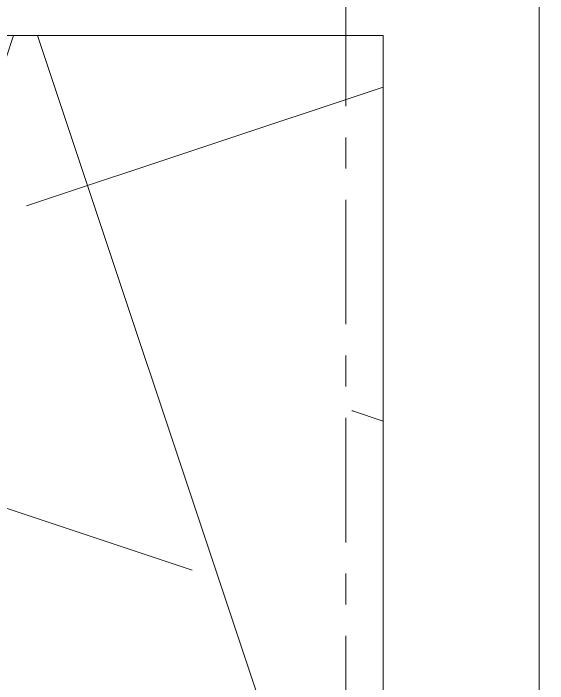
# Model space of a CAD drawing. Header units: inches. Extents: x -4169 to -1846, y 9706 to 12377.
# Drawn here: x -3482.657 to -3480.515, y 10964.363 to 10967.053 of the extents above; entities that cross this region are included whole.
import ezdxf

# ---------------------------------------------------------------- set-up
doc = ezdxf.new("R2010")
doc.units = ezdxf.units.IN
doc.header["$MEASUREMENT"] = 0
doc.linetypes.add('Grid Line 1_2_', pattern=[0.875, 0.5, -0.125, 0.125, -0.125])
for name, color, linetype, lineweight in [('0-1', 7, 'Continuous', 5), ('A-WALL', 113, 'Continuous', 18), ('A-WALL-PATT-4', 111, 'Continuous', 9), ('S-GRID-1', 1, 'Grid Line 1_2_', 9)]:
    doc.layers.add(name, color=color, linetype=linetype, lineweight=lineweight)
pattern_1 = [(0, (0, 0), (20.48, 5.12), [0.845, -14.515, 0.845, -14.515, -81.92]), (0, (0, 0), (20.48, 5.12), [-30.72, 0.845, -29.875, 0.845, -14.515, -35.84]), (0, (0, 0), (20.48, 5.12), [-76.8, 0.845, -9.395, 0.845, -24.755]), (120, (7.68, 2.56), (-14.67405, 15.1762003), [0.845, -14.515, 0.845, -14.515, -81.92]), (120, (7.68, 2.56), (-14.67405, 15.1762003), [-30.72, 0.845, -29.875, 0.845, -14.515, -35.84]), (120, (7.68, 2.56), (-14.67405, 15.1762003), [-76.8, 0.845, -9.395, 0.845, -24.755]), (240, (10.24, 12.8), (-5.80595, -20.2962003), [0.845, -14.515, 0.845, -14.515, -81.92]), (240, (10.24, 12.8), (-5.80595, -20.2962003), [-30.72, 0.845, -29.875, 0.845, -14.515, -35.84]), (240, (10.24, 12.8), (-5.80595, -20.2962003), [-76.8, 0.845, -9.395, 0.845, -24.755])]

# ---------------------------------------------------------------- blocks, each defined once
blk = doc.blocks.new('CTR - 1st Phase - Shell_rvt-1-ENLARGED RCP - 1ST FLOOR PLAN')
at = {"layer": 'S-GRID-1'}
blk.add_line((-3481.3237, 9836.1797), (-3481.3237, 12344.5405), dxfattribs=at)

msp = doc.modelspace()

# ---------------------------------------------------------------- hatches: boundary and pattern name
at = {"layer": 'A-WALL-PATT-4'}
h = msp.add_hatch(dxfattribs=at)
h.set_pattern_fill('FP_1', color=256, style=0, pattern_type=2)
h.set_pattern_definition(pattern_1)
h.paths.add_polyline_path([(-3498.5487, 10966.9644), (-3480.5487, 10966.9644), (-3480.5487, 10967.5894), (-3499.1737, 10967.5894), (-3499.1737, 10966.9644), (-3498.9323, 10966.9644)], flags=0)
h = msp.add_hatch(dxfattribs=at)
h.set_pattern_fill('FP_1', color=256, style=0, pattern_type=2)
h.set_pattern_definition(pattern_1)
h.paths.add_polyline_path([(-3480.4777, 10708.7894), (-3479.9237, 10708.7894), (-3479.9237, 10967.5894), (-3480.5487, 10967.5894), (-3480.5487, 10708.7894)], flags=0)
h = msp.add_hatch(dxfattribs=at)
h.set_pattern_fill('FP_12', color=256, style=0, pattern_type=2)
h.set_pattern_definition([(161.57, (0.32, 0.32), (-2.560496185, -0.000537386), [0, -18.214, 2.022, 0]), (18.43, (-0.32, 0.32), (-2.560496185, 0.000537386), [0, -18.214, 2.022, 0]), (108.43, (0.32, 0.32), (1.27922091, -6.400876726), [6.07, -14.166]), (71.57, (-0.32, 0.32), (1.27922091, 6.400876726), [6.07, -14.166])])
h.paths.add_polyline_path([(-3486.6737, 10961.4644), (-3481.1737, 10961.4644), (-3481.1737, 10966.9644), (-3504.6737, 10966.9644), (-3504.6737, 10961.4644), (-3497.9499, 10961.4644)], flags=0)
h = msp.add_hatch(dxfattribs=at)
h.set_pattern_fill('FP_1', color=256, style=0, pattern_type=2)
h.set_pattern_definition(pattern_1)
h.paths.add_polyline_path([(-3481.1737, 10709.4144), (-3480.5487, 10709.4144), (-3480.5487, 10966.9644), (-3481.1737, 10966.9644), (-3481.1737, 10711.6226)], flags=0)

# ---------------------------------------------------------------- linework, layer by layer
at = {"layer": 'A-WALL'}
for p, q in [((-3480.5487, 10708.7894), (-3480.5487, 10967.5894)), ((-3481.1737, 10966.9644), (-3499.1737, 10966.9644)), ((-3481.1737, 10709.4144), (-3481.1737, 10966.9644))]:
    msp.add_line(p, q, dxfattribs=at)

# ---------------------------------------------------------------- block references
at = {"layer": '0-1'}
msp.add_blockref('CTR - 1st Phase - Shell_rvt-1-ENLARGED RCP - 1ST FLOOR PLAN', (0, 0), dxfattribs=at)

doc.saveas('drawing.dxf')
